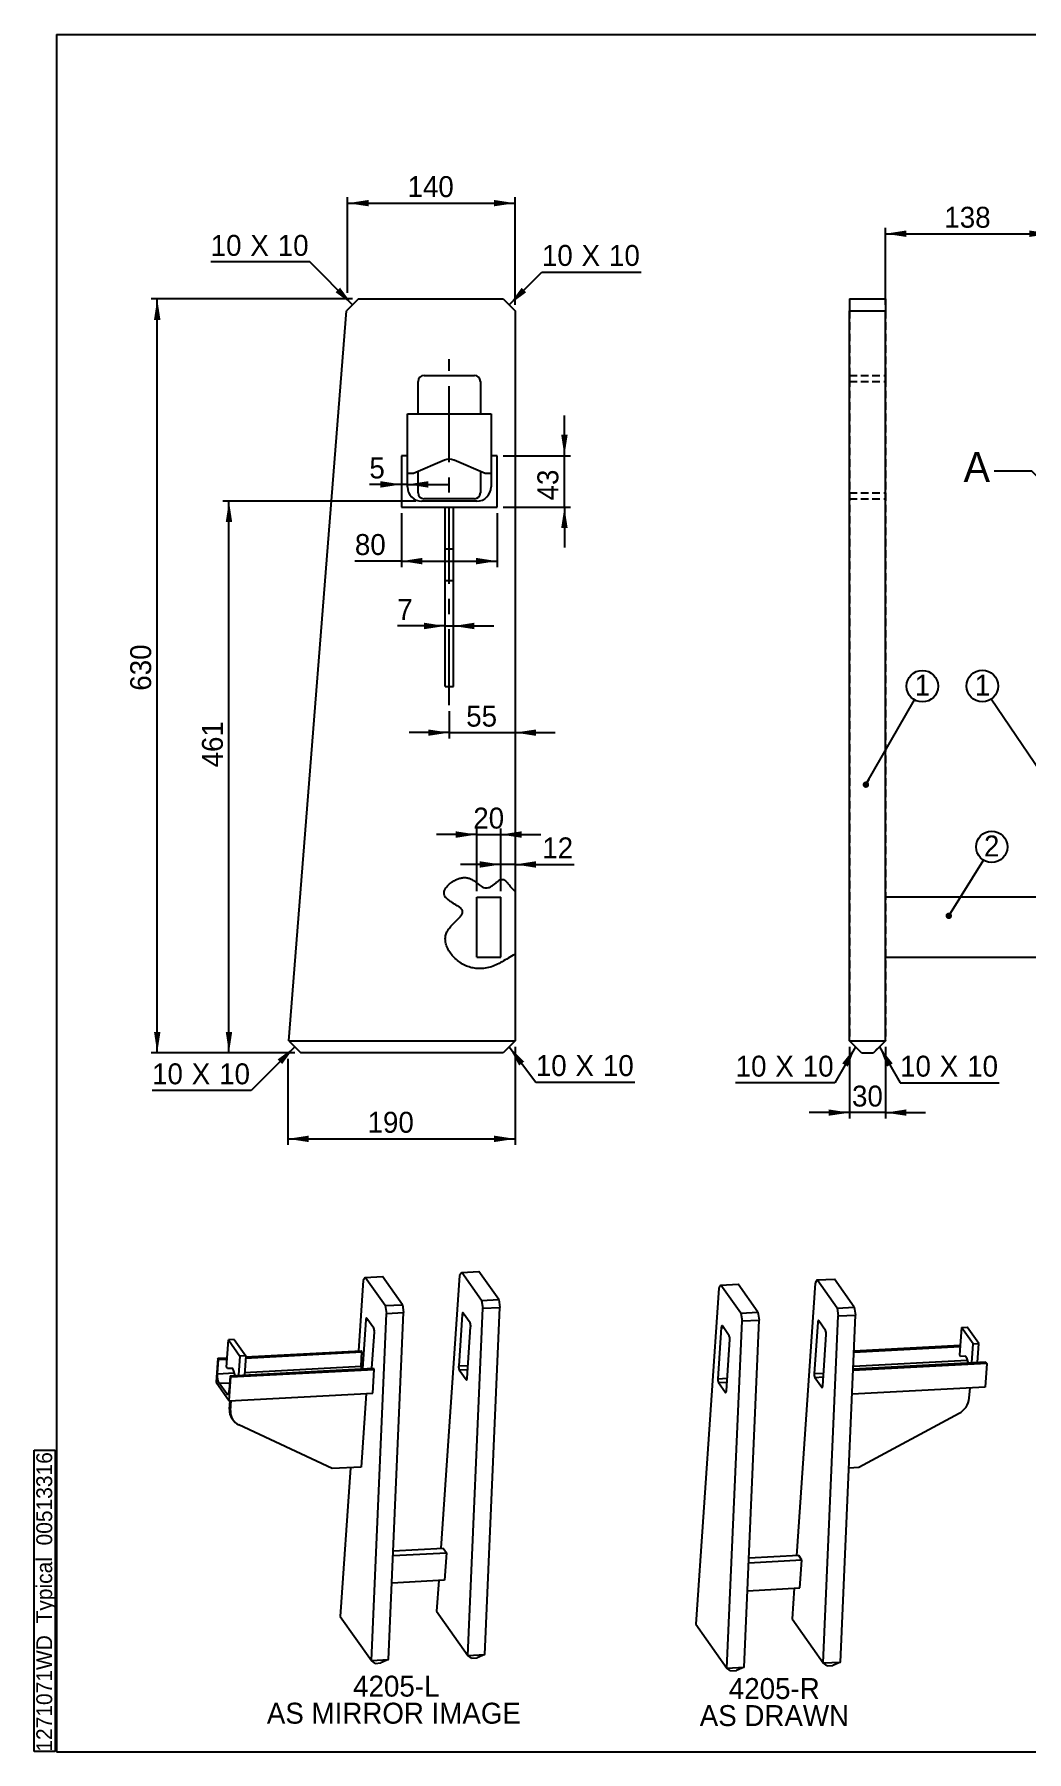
# Model space of a CAD drawing. Header units: millimetres. Extents: x 8 to 2090, y 25 to 1460.
# Drawn here: x 8 to 837, y 25 to 1460 of the extents above; entities that cross this region are included whole.
import ezdxf

# ---------------------------------------------------------------- set-up
doc = ezdxf.new("R2010")
doc.units = ezdxf.units.MM
doc.header["$LTSCALE"] = 5
doc.header["$PDSIZE"] = -1
for name, pattern in [('CENTER', [10.16, 6.35, -1.27, 1.27, -1.27]), ('CENTERX2', [20.32, 12.7, -2.54, 2.54, -2.54]), ('HIDDEN', [1.905, 1.27, -0.635])]:
    doc.linetypes.add(name, pattern=pattern)
doc.layers.add('AM_0', color=7, linetype='Continuous', lineweight=25)
for name, color, linetype in [('AM_10', 7, 'CENTER'), ('AM_3', 6, 'HIDDEN'), ('AM_5', 3, 'Continuous'), ('AM_6', 2, 'Continuous'), ('AM_7', 4, 'CENTERX2')]:
    doc.layers.add(name, color=color, linetype=linetype)
doc.styles.add('SLDTEXTSTYLE0', font='ARIAL.TTF', dxfattribs={"width": 0.948})
doc.styles.get("Standard").update_dxf_attribs({"font": 'ARIAL.TTF'})
doc.dimstyles.new('SLDDIMSTYLE0', dxfattribs={"dimtxt": 17.5, "dimasz": 17.5, "dimexe": 0, "dimexo": 0.0625, "dimgap": 4.375, "dimtad": 1, "dimdec": 0, "dimrnd": 1e-09, "dimzin": 12, "dimdsep": 46, "dimtxsty": 'SLDTEXTSTYLE0', "dimsah": 1, "dimcen": 0.09, "dimadec": 0, "dimazin": 3, "dimtfac": 1, "dimtdec": 0, "dimtmove": 0, "dimatfit": 0, "dimfxl": 1, "dimfrac": 2, "dimtolj": 1, "dimtzin": 12, "dimarcsym": 0})
doc.dimstyles.new('SLDDIMSTYLE1', dxfattribs={"dimtxt": 17.5, "dimasz": 17.5, "dimexe": 0, "dimexo": 0.0625, "dimgap": 4.375, "dimtad": 1, "dimdec": 0, "dimrnd": 1e-09, "dimzin": 12, "dimdsep": 46, "dimtxsty": 'SLDTEXTSTYLE0', "dimsah": 1, "dimcen": 0.09, "dimadec": 0, "dimazin": 3, "dimtfac": 1, "dimtdec": 0, "dimtofl": 0, "dimtmove": 0, "dimatfit": 3, "dimfxl": 1, "dimfrac": 2, "dimtolj": 1, "dimtzin": 12, "dimarcsym": 0})
doc.dimstyles.new('SLDDIMSTYLE3', dxfattribs={"dimtxt": 0.18, "dimasz": 5.384615, "dimexe": 0, "dimexo": 0.0625, "dimgap": 0, "dimtad": 0, "dimtih": 1, "dimtoh": 1, "dimdec": 0, "dimrnd": 1e-09, "dimzin": 0, "dimdsep": 46, "dimtxsty": 'STANDARD', "dimblk1": 'DOT', "dimblk2": 'DOT', "dimsah": 1, "dimcen": 0.09, "dimadec": 0, "dimazin": 0, "dimtfac": 5.384615, "dimtdec": 0, "dimtofl": 0, "dimtmove": 0, "dimatfit": 3, "dimldrblk": 'DOT', "dimfxl": 1, "dimfrac": 2, "dimtolj": 1, "dimtzin": 0, "dimarcsym": 0})
doc.dimstyles.new('SLDDIMSTYLE4', dxfattribs={"dimtxt": 0.18, "dimasz": 17.5, "dimexe": 0, "dimexo": 0.0625, "dimgap": 0, "dimtad": 0, "dimtih": 1, "dimtoh": 1, "dimdec": 0, "dimrnd": 1e-09, "dimzin": 0, "dimdsep": 46, "dimtxsty": 'STANDARD', "dimblk1": 'NONE', "dimblk2": 'NONE', "dimsah": 1, "dimcen": 0.09, "dimadec": 0, "dimazin": 0, "dimtfac": 17.5, "dimtdec": 0, "dimtofl": 0, "dimtmove": 0, "dimatfit": 3, "dimldrblk": 'NONE', "dimfxl": 1, "dimfrac": 2, "dimtolj": 1, "dimtzin": 0, "dimarcsym": 0})

# ---------------------------------------------------------------- blocks, each defined once
blk = doc.blocks.new('SW_NOTE_0')
at = {"layer": 'AM_6', "color": 0}
for p, q in [((-18.8, 0.2), (-18.8, 251.9)), ((-18.8, 251.9), (-1.4, 251.9)), ((-1.4, 251.9), (-1.4, 0.2)), ((-1.4, 0.2), (-18.8, 0.2))]:
    blk.add_line(p, q, dxfattribs=at)
at = {"layer": 'AM_6', "color": 0, "insert": (-17.1, 0), "char_height": 13.229, "attachment_point": 1, "rotation": 90, "style": 'SLDTEXTSTYLE0'}
blk.add_mtext('1271071WD_Typical_00513316', dxfattribs=at)
blk = doc.blocks.new('SW_CHAMFER_DIMENSION_0')
at = {"layer": 'AM_5', "color": 0}
for p, q in [((100.2, 30), (82.9, 0)), ((82.9, 0), (0, 0))]:
    blk.add_line(p, q, dxfattribs=at)
blk.add_solid([(100.2, 30), (89.1, 16.2), (93.8, 13.5)], dxfattribs=at)
at = {"layer": 'AM_5', "color": 0, "char_height": 17.5, "attachment_point": 1, "style": 'SLDTEXTSTYLE0'}
for s, insert in [('10', (0, 22.6)), (' X ', (26.7, 22.6)), ('10', (56.1, 22.6))]:
    blk.add_mtext(s, dxfattribs=dict(at, insert=insert))
blk = doc.blocks.new('SW_CHAMFER_DIMENSION_1')
at = {"layer": 'AM_5', "color": 0}
for p, q in [((-17.3, 30), (0, 0)), ((0, 0), (82.9, 0))]:
    blk.add_line(p, q, dxfattribs=at)
blk.add_solid([(-17.3, 30), (-10.9, 13.5), (-6.2, 16.2)], dxfattribs=at)
at = {"layer": 'AM_5', "color": 0, "char_height": 17.5, "attachment_point": 1, "style": 'SLDTEXTSTYLE0'}
for s, insert in [('10', (0, 22.6)), (' X ', (26.7, 22.6)), ('10', (56.1, 22.6))]:
    blk.add_mtext(s, dxfattribs=dict(at, insert=insert))
blk = doc.blocks.new('_D_1')
at = {"layer": 'AM_5'}
for p, q in [((689.3, 613.9), (689.3, 553.9)), ((719.3, 613.9), (719.3, 553.9)), ((689.3, 558.9), (655.6, 558.9)), ((719.3, 558.9), (689.3, 558.9)), ((719.3, 558.9), (752.9, 558.9))]:
    blk.add_line(p, q, dxfattribs=at)
for points in [[(689.3, 558.9), (671.8, 561.6), (671.8, 556.3)], [(719.3, 558.9), (736.8, 556.3), (736.8, 561.6)]]:
    blk.add_solid(points, dxfattribs=at)
at = {"layer": 'AM_5', "insert": (691.4, 581.5), "char_height": 17.5, "attachment_point": 1, "style": 'SLDTEXTSTYLE0'}
blk.add_mtext('30', dxfattribs=at)
blk = doc.blocks.new('_D_11')
at = {"layer": 'AM_5'}
for p, q in [((719.3, 1233.9), (719.3, 1298.4)), ((719.3, 1293.4), (857.3, 1293.4)), ((857.3, 1233.9), (857.3, 1298.4))]:
    blk.add_line(p, q, dxfattribs=at)
for points in [[(719.3, 1293.4), (736.8, 1290.7), (736.8, 1296.1)], [(857.3, 1293.4), (839.8, 1296.1), (839.8, 1290.7)]]:
    blk.add_solid(points, dxfattribs=at)
at = {"layer": 'AM_5', "insert": (768.6, 1315.9), "char_height": 17.5, "attachment_point": 1, "style": 'SLDTEXTSTYLE0'}
blk.add_mtext('138', dxfattribs=at)
blk = doc.blocks.new('SW_NOTE_0_1')
at = {"layer": 'AM_6', "color": 0}
blk.add_circle((6.5, 11.4), 13.2, dxfattribs=at)
at = {"layer": 'AM_6', "color": 0, "insert": (6.6, 21), "char_height": 17.5, "attachment_point": 2, "style": 'SLDTEXTSTYLE0'}
blk.add_mtext('1', dxfattribs=at)
blk = doc.blocks.new('_Dot')
at = {"color": 0, "linetype": 'ByBlock', "lineweight": -2}
blk.add_line((-0.5, 0), (-1, 0), dxfattribs=at)
at = {"color": 0, "linetype": 'ByBlock', "const_width": 0.5}
blk.add_lwpolyline([(-0.25, 0, 1), (0.25, 0, 1)], format="xyb", close=True, dxfattribs=at)
blk = doc.blocks.new('SW_NOTE_0_2')
at = {"layer": 'AM_6', "color": 0}
blk.add_circle((-7.4, 10.9), 13.2, dxfattribs=at)
at = {"layer": 'AM_6', "color": 0, "insert": (-7.3, 20.4), "char_height": 17.5, "attachment_point": 2, "style": 'SLDTEXTSTYLE0'}
blk.add_mtext('1', dxfattribs=at)
blk = doc.blocks.new('SW_NOTE_0_3')
at = {"layer": 'AM_6', "color": 0}
blk.add_circle((6.9, 11.1), 13.1, dxfattribs=at)
at = {"layer": 'AM_6', "color": 0, "insert": (6.9, 20.6), "char_height": 17.5, "attachment_point": 2, "style": 'SLDTEXTSTYLE0'}
blk.add_mtext('2', dxfattribs=at)
blk = doc.blocks.new('_None')
blk = doc.blocks.new('_D_12')
at = {"layer": 'AM_5'}
for p, q in [((269.6, 1243.9), (269.6, 1323.9)), ((409.6, 1233.9), (409.6, 1323.9)), ((269.6, 1318.9), (409.6, 1318.9))]:
    blk.add_line(p, q, dxfattribs=at)
for points in [[(269.6, 1318.9), (287.1, 1316.3), (287.1, 1321.6)], [(409.6, 1318.9), (392.1, 1321.6), (392.1, 1316.3)]]:
    blk.add_solid(points, dxfattribs=at)
at = {"layer": 'AM_5', "insert": (319.7, 1341.5), "char_height": 17.5, "attachment_point": 1, "style": 'SLDTEXTSTYLE0'}
blk.add_mtext('140', dxfattribs=at)
blk = doc.blocks.new('_D_13')
at = {"layer": 'AM_5'}
for p, q in [((219.6, 603.9), (219.6, 532)), ((409.6, 613.9), (409.6, 532)), ((219.6, 537), (409.6, 537))]:
    blk.add_line(p, q, dxfattribs=at)
for points in [[(219.6, 537), (237.1, 534.3), (237.1, 539.7)], [(409.6, 537), (392.1, 539.7), (392.1, 534.3)]]:
    blk.add_solid(points, dxfattribs=at)
at = {"layer": 'AM_5', "insert": (286.3, 559.6), "char_height": 17.5, "attachment_point": 1, "style": 'SLDTEXTSTYLE0'}
blk.add_mtext('190', dxfattribs=at)
blk = doc.blocks.new('SW_CHAMFER_DIMENSION_2')
at = {"layer": 'AM_5', "color": 0}
for p, q in [((-22.4, 29.5), (0, 0)), ((0, 0), (82.9, 0))]:
    blk.add_line(p, q, dxfattribs=at)
blk.add_solid([(-22.4, 29.5), (-14, 13.9), (-9.7, 17.2)], dxfattribs=at)
at = {"layer": 'AM_5', "color": 0, "char_height": 17.5, "attachment_point": 1, "style": 'SLDTEXTSTYLE0'}
for s, insert in [('10', (0, 22.6)), (' X ', (26.7, 22.6)), ('10', (56.1, 22.6))]:
    blk.add_mtext(s, dxfattribs=dict(at, insert=insert))
blk = doc.blocks.new('SW_CHAMFER_DIMENSION_3')
at = {"layer": 'AM_5', "color": 0}
for p, q in [((-27.5, -27.5), (0, 0)), ((0, 0), (82.9, 0))]:
    blk.add_line(p, q, dxfattribs=at)
blk.add_solid([(-27.5, -27.5), (-13.2, -17), (-17, -13.2)], dxfattribs=at)
at = {"layer": 'AM_5', "color": 0, "char_height": 17.5, "attachment_point": 1, "style": 'SLDTEXTSTYLE0'}
for s, insert in [('10', (0, 22.6)), (' X ', (26.7, 22.6)), ('10', (56.1, 22.6))]:
    blk.add_mtext(s, dxfattribs=dict(at, insert=insert))
blk = doc.blocks.new('SW_CHAMFER_DIMENSION_4')
at = {"layer": 'AM_5', "color": 0}
for p, q in [((119.3, 36.4), (82.9, 0)), ((82.9, 0), (0, 0))]:
    blk.add_line(p, q, dxfattribs=at)
blk.add_solid([(119.3, 36.4), (105, 25.9), (108.8, 22.1)], dxfattribs=at)
at = {"layer": 'AM_5', "color": 0, "char_height": 17.5, "attachment_point": 1, "style": 'SLDTEXTSTYLE0'}
for s, insert in [('10', (0, 22.6)), (' X ', (26.7, 22.6)), ('10', (56.1, 22.6))]:
    blk.add_mtext(s, dxfattribs=dict(at, insert=insert))
blk = doc.blocks.new('SW_CHAMFER_DIMENSION_5')
at = {"layer": 'AM_5', "color": 0}
for p, q in [((82.9, 0), (0, 0)), ((118.7, -35.8), (82.9, 0))]:
    blk.add_line(p, q, dxfattribs=at)
blk.add_solid([(118.7, -35.8), (108.2, -21.5), (104.4, -25.3)], dxfattribs=at)
at = {"layer": 'AM_5', "color": 0, "char_height": 17.5, "attachment_point": 1, "style": 'SLDTEXTSTYLE0'}
for s, insert in [('10', (0, 22.6)), (' X ', (26.7, 22.6)), ('10', (56.1, 22.6))]:
    blk.add_mtext(s, dxfattribs=dict(at, insert=insert))
blk = doc.blocks.new('_D_14')
at = {"layer": 'AM_5'}
for p, q in [((397.6, 766.3), (364, 766.3)), ((397.6, 743.9), (397.6, 771.3)), ((409.6, 766.3), (397.6, 766.3)), ((409.6, 766.3), (459.1, 766.3))]:
    blk.add_line(p, q, dxfattribs=at)
for points in [[(397.6, 766.3), (380.1, 769), (380.1, 763.6)], [(409.6, 766.3), (427.1, 763.6), (427.1, 769)]]:
    blk.add_solid(points, dxfattribs=at)
at = {"layer": 'AM_5', "insert": (432.4, 788.9), "char_height": 17.5, "attachment_point": 1, "style": 'SLDTEXTSTYLE0'}
blk.add_mtext('12', dxfattribs=at)
blk = doc.blocks.new('_D_15')
at = {"layer": 'AM_5'}
for p, q in [((377.6, 791.3), (344, 791.3)), ((377.6, 743.9), (377.6, 796.3)), ((377.6, 791.3), (397.6, 791.3)), ((397.6, 743.9), (397.6, 796.3)), ((397.6, 791.3), (431.3, 791.3))]:
    blk.add_line(p, q, dxfattribs=at)
for points in [[(377.6, 791.3), (360.1, 794), (360.1, 788.6)], [(397.6, 791.3), (415.1, 788.6), (415.1, 794)]]:
    blk.add_solid(points, dxfattribs=at)
at = {"layer": 'AM_5', "insert": (374.7, 813.8), "char_height": 17.5, "attachment_point": 1, "style": 'SLDTEXTSTYLE0'}
blk.add_mtext('20', dxfattribs=at)
blk = doc.blocks.new('_D_16')
at = {"layer": 'AM_5'}
for p, q in [((273.8, 1238.9), (105.4, 1238.9)), ((110.4, 608.9), (110.4, 1238.9)), ((225.4, 608.9), (105.4, 608.9))]:
    blk.add_line(p, q, dxfattribs=at)
for points in [[(110.4, 1238.9), (107.7, 1221.4), (113.1, 1221.4)], [(110.4, 608.9), (113.1, 626.4), (107.7, 626.4)]]:
    blk.add_solid(points, dxfattribs=at)
at = {"layer": 'AM_5', "insert": (87.8, 911.5), "char_height": 17.5, "attachment_point": 1, "rotation": 90, "style": 'SLDTEXTSTYLE0'}
blk.add_mtext('630', dxfattribs=at)
blk = doc.blocks.new('_D_17')
at = {"layer": 'AM_5'}
for p, q in [((354.6, 894.3), (354.6, 871.5)), ((354.6, 876.5), (321, 876.5)), ((354.6, 876.5), (409.6, 876.5)), ((409.6, 876.5), (443.3, 876.5))]:
    blk.add_line(p, q, dxfattribs=at)
for points in [[(354.6, 876.5), (337.1, 879.1), (337.1, 873.8)], [(409.6, 876.5), (427.1, 873.8), (427.1, 879.1)]]:
    blk.add_solid(points, dxfattribs=at)
at = {"layer": 'AM_5', "insert": (368.8, 899), "char_height": 17.5, "attachment_point": 1, "style": 'SLDTEXTSTYLE0'}
blk.add_mtext('55', dxfattribs=at)
blk = doc.blocks.new('_D_18')
at = {"layer": 'AM_5'}
for p, q in [((326.6, 1069.9), (165.4, 1069.9)), ((170.4, 608.9), (170.4, 1069.9)), ((225.4, 608.9), (165.4, 608.9))]:
    blk.add_line(p, q, dxfattribs=at)
for points in [[(170.4, 1069.9), (167.7, 1052.4), (173.1, 1052.4)], [(170.4, 608.9), (173.1, 626.4), (167.7, 626.4)]]:
    blk.add_solid(points, dxfattribs=at)
at = {"layer": 'AM_5', "insert": (147.8, 847.4), "char_height": 17.5, "attachment_point": 1, "rotation": 90, "style": 'SLDTEXTSTYLE0'}
blk.add_mtext('461', dxfattribs=at)
blk = doc.blocks.new('_D_19')
at = {"layer": 'AM_5'}
for p, q in [((351.1, 965.6), (311.2, 965.6)), ((351.1, 965.6), (358.1, 965.6)), ((358.1, 965.6), (391.8, 965.6))]:
    blk.add_line(p, q, dxfattribs=at)
for points in [[(351.1, 965.6), (333.6, 968.3), (333.6, 962.9)], [(358.1, 965.6), (375.6, 962.9), (375.6, 968.3)]]:
    blk.add_solid(points, dxfattribs=at)
at = {"layer": 'AM_5', "insert": (311.2, 988.2), "char_height": 17.5, "attachment_point": 1, "style": 'SLDTEXTSTYLE0'}
blk.add_mtext('7', dxfattribs=at)
blk = doc.blocks.new('_D_20')
at = {"layer": 'AM_5'}
for p, q in [((314.6, 1059.9), (314.6, 1014.8)), ((394.6, 1059.9), (394.6, 1014.8)), ((314.6, 1019.8), (275.7, 1019.8)), ((314.6, 1019.8), (394.6, 1019.8))]:
    blk.add_line(p, q, dxfattribs=at)
for points in [[(314.6, 1019.8), (332.1, 1017.1), (332.1, 1022.5)], [(394.6, 1019.8), (377.1, 1022.5), (377.1, 1017.1)]]:
    blk.add_solid(points, dxfattribs=at)
at = {"layer": 'AM_5', "insert": (275.7, 1042.4), "char_height": 17.5, "attachment_point": 1, "style": 'SLDTEXTSTYLE0'}
blk.add_mtext('80', dxfattribs=at)
blk = doc.blocks.new('_D_21')
at = {"layer": 'AM_5'}
for p, q in [((450.9, 1107.9), (450.9, 1141.6)), ((399.6, 1107.9), (455.9, 1107.9)), ((450.9, 1064.9), (450.9, 1107.9)), ((399.6, 1064.9), (455.9, 1064.9)), ((450.9, 1064.9), (450.9, 1031.3))]:
    blk.add_line(p, q, dxfattribs=at)
for points in [[(450.9, 1107.9), (453.6, 1125.4), (448.2, 1125.4)], [(450.9, 1064.9), (448.2, 1047.4), (453.6, 1047.4)]]:
    blk.add_solid(points, dxfattribs=at)
at = {"layer": 'AM_5', "insert": (428.3, 1070.5), "char_height": 17.5, "attachment_point": 1, "rotation": 90, "style": 'SLDTEXTSTYLE0'}
blk.add_mtext('43', dxfattribs=at)
blk = doc.blocks.new('_D_22')
at = {"layer": 'AM_5'}
for p, q in [((314.6, 1083.9), (287.8, 1083.9)), ((319.6, 1083.9), (314.6, 1083.9)), ((319.6, 1083.9), (353.3, 1083.9))]:
    blk.add_line(p, q, dxfattribs=at)
for points in [[(314.6, 1083.9), (297.1, 1086.6), (297.1, 1081.2)], [(319.6, 1083.9), (337.1, 1081.2), (337.1, 1086.6)]]:
    blk.add_solid(points, dxfattribs=at)
at = {"layer": 'AM_5', "insert": (287.8, 1106.4), "char_height": 17.5, "attachment_point": 1, "style": 'SLDTEXTSTYLE0'}
blk.add_mtext('5', dxfattribs=at)

msp = doc.modelspace()

# ---------------------------------------------------------------- linework, layer by layer
at = {"color": 7, "linetype": 'Continuous', "lineweight": 0}
for p in [(269.6, 1238.9), (219.6, 608.9)]:
    msp.add_point(p, dxfattribs=at)
at = {"layer": 'AM_0'}
for p, q in [((26.3, 1460), (26.3, 24.9)), ((26.3, 1460), (2075, 1460)), ((278.8, 1238.9), (268.8, 1228.9)), ((278.8, 1238.9), (399.6, 1238.9)), ((399.6, 1238.9), (409.6, 1228.9)), ((689.3, 1238.9), (719.3, 1238.9)), ((689.3, 1238.9), (689.3, 1228.9)), ((719.3, 1238.9), (719.3, 1228.9)), ((220.4, 618.9), (268.8, 1228.9)), ((409.6, 1228.9), (409.6, 743.6)), ((689.3, 618.9), (689.3, 1228.9)), ((689.3, 1228.9), (719.3, 1228.9)), ((719.3, 618.9), (719.3, 1228.9)), ((328.6, 1142.9), (328.6, 1169.9)), ((333.6, 1174.9), (375.6, 1174.9)), ((380.6, 1169.9), (380.6, 1142.9)), ((319.6, 1107.9), (319.6, 1142.9)), ((319.6, 1142.9), (389.6, 1142.9)), ((389.6, 1142.9), (389.6, 1107.9)), ((314.6, 1107.9), (314.6, 1064.9)), ((319.6, 1107.9), (314.6, 1107.9)), ((319.6, 1081.9), (319.6, 1107.9)), ((389.6, 1107.9), (389.6, 1081.9)), ((394.6, 1107.9), (389.6, 1107.9)), ((394.6, 1064.9), (394.6, 1107.9)), ((324.6, 1092.9), (319.6, 1092.9)), ((350.7, 1104.1), (324.6, 1092.9)), ((328.6, 1076.9), (328.6, 1094.7)), ((384.6, 1092.9), (358.6, 1104.1)), ((380.6, 1094.7), (380.6, 1076.9)), ((389.6, 1092.9), (384.6, 1092.9)), ((314.6, 1064.9), (394.6, 1064.9)), ((377.6, 1069.9), (331.6, 1069.9)), ((375.6, 1071.9), (333.6, 1071.9)), ((351.1, 1030.1), (351.1, 1064.9)), ((358.1, 1030.1), (358.1, 1064.9)), ((351.1, 1030.1), (358.1, 1030.1)), ((351.1, 1003.5), (351.1, 1030.1)), ((358.1, 1003.5), (358.1, 1030.1)), ((351.1, 1003.5), (358.1, 1003.5)), ((351.1, 914.9), (351.1, 1003.5)), ((358.1, 914.9), (358.1, 1003.5)), ((351.1, 914.9), (358.1, 914.9)), ((377.6, 688.9), (377.6, 738.9)), ((377.6, 738.9), (397.6, 738.9)), ((397.6, 688.9), (397.6, 738.9)), ((409.6, 743.6), (409.6, 691.2)), ((857.3, 738.9), (719.3, 738.9)), ((377.6, 688.9), (397.6, 688.9)), ((409.6, 691.2), (409.6, 618.9)), ((719.3, 688.9), (857.3, 688.9)), ((220.4, 618.9), (230.4, 608.9)), ((220.4, 618.9), (409.6, 618.9)), ((409.6, 618.9), (399.6, 608.9)), ((689.3, 618.9), (719.3, 618.9)), ((699.3, 608.9), (689.3, 618.9)), ((719.3, 618.9), (709.3, 608.9)), ((399.6, 608.9), (230.4, 608.9)), ((699.3, 608.9), (709.3, 608.9)), ((282.7, 418.5), (278.7, 359.8)), ((284.4, 421.2), (282.7, 418.5)), ((284.4, 421.2), (298.8, 421.9)), ((301, 397.7), (284.4, 421.2)), ((315.4, 398.4), (298.8, 421.9)), ((363.3, 422.8), (347.6, 194.9)), ((365, 425.4), (363.3, 422.8)), ((365, 425.4), (379.3, 426.2)), ((381.6, 402), (365, 425.4)), ((396, 402.7), (379.3, 426.2)), ((660.6, 416.4), (645, 188.6)), ((662.3, 419.1), (660.6, 416.4)), ((662.3, 419.1), (676.7, 419.8)), ((678.9, 395.6), (662.3, 419.1)), ((693.3, 396.4), (676.7, 419.8)), ((381.6, 402), (396, 402.7)), ((381.6, 402), (382.6, 395.4)), ((396, 402.7), (397, 396.2)), ((580, 412.1), (560.8, 131.5)), ((581.7, 414.8), (580, 412.1)), ((581.7, 414.8), (596.1, 415.6)), ((598.3, 391.3), (581.7, 414.8)), ((612.7, 392.1), (596.1, 415.6)), ((289.5, 101.1), (302, 391.1)), ((301, 397.7), (315.4, 398.4)), ((301, 397.7), (302, 391.1)), ((302, 391.1), (316.4, 391.9)), ((303.8, 101.9), (316.4, 391.9)), ((315.4, 398.4), (316.4, 391.9)), ((365.4, 390), (362.5, 347.2)), ((365.4, 390), (367.1, 390.1)), ((372, 383.2), (366.2, 391.3)), ((370, 105.4), (382.6, 395.4)), ((382.6, 395.4), (397, 396.2)), ((384.4, 106.2), (397, 396.2)), ((598.3, 391.3), (612.7, 392.1)), ((598.3, 391.3), (599.4, 384.8)), ((612.7, 392.1), (613.7, 385.5)), ((667.4, 99), (679.9, 389.1)), ((678.9, 395.6), (693.3, 396.4)), ((678.9, 395.6), (679.9, 389.1)), ((679.9, 389.1), (694.3, 389.8)), ((681.7, 99.8), (694.3, 389.8)), ((693.3, 396.4), (694.3, 389.8)), ((284.8, 385.7), (282, 344.9)), ((284.8, 385.7), (286.5, 385.8)), ((291.4, 378.9), (285.6, 387)), ((289.9, 345.3), (292, 375.6)), ((369.6, 337.1), (372.5, 379.9)), ((582.1, 379.4), (579.2, 336.6)), ((582.1, 379.4), (583.8, 379.5)), ((588.7, 372.5), (583, 380.7)), ((586.8, 94.8), (599.4, 384.8)), ((599.4, 384.8), (613.7, 385.5)), ((601.2, 95.5), (613.7, 385.5)), ((662.7, 383.6), (659.8, 340.9)), ((662.7, 383.6), (664.4, 383.7)), ((669.3, 376.8), (663.6, 385)), ((666.9, 330.7), (669.9, 373.5)), ((782.9, 379.4), (781.4, 356.4)), ((782.9, 379.4), (787.7, 379.7)), ((792.6, 365.8), (782.9, 379.4)), ((797.4, 366.1), (787.7, 379.7)), ((168.4, 346.1), (170, 369.1)), ((174.8, 369.3), (170, 369.1)), ((170, 369.1), (179.6, 355.5)), ((174.8, 369.3), (184.4, 355.7)), ((184.3, 354.8), (280.9, 359.9)), ((184.3, 353.8), (281.6, 358.9)), ((280.8, 347), (281.6, 358.9)), ((281.6, 358.9), (280.9, 359.9)), ((586.3, 326.5), (589.3, 369.3)), ((781.9, 364.4), (693, 359.6)), ((781.8, 363.3), (693, 358.6)), ((791.5, 349.7), (792.6, 365.8)), ((792.6, 365.8), (797.4, 366.1)), ((796.3, 350), (797.4, 366.1)), ((161, 353.6), (159.6, 333.8)), ((160.9, 340.6), (161.7, 352.6)), ((161, 353.6), (169, 354)), ((161.7, 352.6), (161, 353.6)), ((161.7, 352.6), (168.9, 353)), ((169.1, 345.1), (168.4, 346.1)), ((173, 345.2), (169.1, 345.1)), ((171.3, 339), (291.2, 345.3)), ((179.6, 355.5), (178.5, 339.4)), ((184.4, 355.7), (179.6, 355.5)), ((184.4, 355.7), (183.3, 339.6)), ((183.5, 341.8), (280.8, 347)), ((291.9, 344.4), (291.2, 345.3)), ((362.5, 347.2), (370.3, 347.6)), ((804.1, 349.4), (692.3, 343.5)), ((803.4, 350.4), (692.4, 344.5)), ((787.8, 351.7), (692.5, 346.7)), ((781.4, 356.4), (782, 355.5)), ((782, 355.5), (786, 355.6)), ((787.1, 354), (788.5, 349.6)), ((804.1, 349.4), (802.8, 329.6)), ((803.4, 350.4), (804.1, 349.4)), ((159.6, 333.8), (170.6, 318.2)), ((160.9, 340.6), (174.8, 341.4)), ((162.1, 332.8), (170.9, 333.2)), ((168.5, 323.8), (162.1, 332.8)), ((171.3, 339), (170.5, 327)), ((170.6, 318.2), (172, 338)), ((172, 338), (171.3, 339)), ((172, 338), (291.9, 344.4)), ((175.5, 339.2), (174.1, 343.6)), ((290.6, 324.6), (291.9, 344.4)), ((363, 343.9), (370.1, 344.3)), ((363, 343.9), (368.8, 335.8)), ((368.8, 335.8), (369.3, 335.8)), ((579.2, 336.6), (587.1, 337)), ((579.7, 333.3), (586.8, 333.7)), ((579.7, 333.3), (585.5, 325.1)), ((659.8, 340.9), (667.6, 341.3)), ((660.3, 337.6), (667.4, 338)), ((660.3, 337.6), (666.1, 329.4)), ((168.5, 323.8), (169.8, 323.9)), ((170.6, 318.2), (290.6, 324.6)), ((170.8, 311), (171.3, 318.3)), ((171.7, 309.7), (172.3, 318.3)), ((285, 324.3), (280.8, 262.7)), ((585.5, 325.1), (586, 325.2)), ((666.1, 329.4), (666.6, 329.5)), ((802.8, 329.6), (691.5, 323.7)), ((789.5, 320.3), (790.1, 329)), ((170.8, 311), (171.7, 309.7)), ((172.9, 303.1), (173.9, 301.8)), ((697.1, 262.6), (780.9, 307.7)), ((256.8, 261.4), (178.6, 297.9)), ((280.8, 262.7), (256.8, 261.4)), ((272, 262.2), (263.4, 137.9)), ((688.8, 262.2), (697.1, 262.6)), ((307.6, 188.8), (352.2, 191.1)), ((307.8, 192.8), (349.5, 195)), ((349.5, 195), (352.2, 191.1)), ((352.2, 191.1), (350.6, 168.1)), ((646.8, 188.7), (605.1, 186.5)), ((649.5, 184.8), (646.8, 188.7)), ((649.5, 184.8), (604.9, 182.4)), ((647.9, 161.8), (649.5, 184.8)), ((350.6, 168.1), (306.6, 165.8)), ((345.8, 167.9), (344, 142.2)), ((603.9, 159.4), (647.9, 161.8)), ((643.1, 161.5), (641.3, 135.8)), ((263.4, 137.9), (289.5, 101.1)), ((344, 142.2), (370, 105.4)), ((560.8, 131.5), (586.8, 94.8)), ((641.3, 135.8), (667.4, 99)), ((289.5, 101.1), (303.8, 101.9)), ((292.6, 98.7), (289.5, 101.1)), ((303.8, 101.9), (297.4, 99)), ((370, 105.4), (384.4, 106.2)), ((373.1, 103), (370, 105.4)), ((373.1, 103), (377.9, 103.3)), ((384.4, 106.2), (377.9, 103.3)), ((292.6, 98.7), (297.4, 99)), ((586.8, 94.8), (601.2, 95.5)), ((589.9, 92.4), (586.8, 94.8)), ((589.9, 92.4), (594.7, 92.6)), ((601.2, 95.5), (594.7, 92.6)), ((667.4, 99), (681.7, 99.8)), ((670.5, 96.6), (667.4, 99)), ((670.5, 96.6), (675.3, 96.9)), ((681.7, 99.8), (675.3, 96.9)), ((26.3, 24.9), (2075, 24.9))]:
    msp.add_line(p, q, dxfattribs=at)
at = {"layer": 'AM_0', "flags": 128}
for points in [[(366.2, 391.3), (366.1, 391.5), (366, 391.5), (365.8, 391.5), (365.7, 391.3), (365.6, 391.1), (365.5, 390.8), (365.4, 390.4), (365.4, 390)], [(285.6, 387), (285.5, 387.2), (285.4, 387.2), (285.2, 387.2), (285.1, 387.1), (285, 386.8), (284.9, 386.5), (284.8, 386.1), (284.8, 385.7)], [(583, 380.7), (582.8, 380.8), (582.7, 380.9), (582.6, 380.8), (582.4, 380.7), (582.3, 380.5), (582.2, 380.2), (582.2, 379.8), (582.1, 379.4)], [(663.6, 385), (663.4, 385.1), (663.3, 385.2), (663.1, 385.1), (663, 385), (662.9, 384.7), (662.8, 384.4), (662.7, 384.1), (662.7, 383.6)], [(174.1, 343.6), (174, 344), (173.9, 344.3), (173.7, 344.6), (173.6, 344.8), (173.5, 345), (173.3, 345.1), (173.2, 345.2), (173, 345.2)], [(786, 355.6), (786.1, 355.5), (786.3, 355.5), (786.4, 355.3), (786.5, 355.2), (786.7, 354.9), (786.8, 354.7), (786.9, 354.4), (787.1, 354)], [(162.1, 332.8), (161.9, 333.3), (161.6, 333.9), (161.4, 334.7), (161.2, 335.6), (161, 336.5), (160.9, 337.6), (160.8, 338.6), (160.8, 339.6), (160.9, 340.6)], [(368.8, 335.8), (368.9, 335.6), (369, 335.6), (369.2, 335.6), (369.3, 335.8), (369.4, 336), (369.5, 336.3), (369.6, 336.7), (369.6, 337.1)], [(666.1, 329.4), (666.2, 329.3), (666.4, 329.2), (666.5, 329.3), (666.6, 329.4), (666.7, 329.6), (666.8, 329.9), (666.9, 330.3), (666.9, 330.7)], [(170.5, 327), (170.4, 326.1), (170.3, 325.3), (170.1, 324.6), (169.9, 324), (169.6, 323.6), (169.3, 323.4), (169.1, 323.4), (168.8, 323.5), (168.5, 323.8)], [(585.5, 325.1), (585.6, 325), (585.8, 325), (585.9, 325), (586, 325.1), (586.1, 325.4), (586.2, 325.7), (586.3, 326), (586.3, 326.5)]]:
    msp.add_lwpolyline(points, dxfattribs=at)
at = {"layer": 'AM_0'}
for centre, radius, start, end in [((333.6, 1169.9), 5, 90, 180), ((375.6, 1169.9), 5, 0, 90), ((354.6, 1094.9), 10, 66.7596, 113.2404), ((331.6, 1081.9), 12, 180, 270), ((333.6, 1076.9), 5, 180, 270), ((375.6, 1076.9), 5, 270, 0), ((377.6, 1081.9), 12, 270, 0), ((285.8, 376.3), 6.17, 353.6155, 24.7836), ((366.4, 380.6), 6.17, 353.6155, 24.7836), ((663.7, 374.2), 6.17, 353.6155, 24.7836), ((583.1, 369.9), 6.17, 353.6155, 24.7836), ((301, 345.7), 20.2, 176.2745, 182.4935), ((368.6, 346.5), 6.17, 173.6155, 204.7836), ((585.3, 335.9), 6.17, 173.6155, 204.7836), ((665.9, 340.2), 6.17, 173.6155, 204.7836), ((773.6, 321.8), 15.9, 297.3019, 354.5337), ((182.9, 310.1), 12.2, 175.5096, 214.8917), ((183.6, 308.7), 11.9, 175.2123, 245.1465)]:
    msp.add_arc(centre, radius, start, end, dxfattribs=at)
msp.add_open_spline([(409.6, 691.2), (407.7, 690.2), (404.1, 688.1), (398.9, 685), (393.8, 682.3), (388.7, 680.3), (383.7, 679.3), (379, 679.2), (374.5, 679.7), (370, 680.9), (365.6, 683), (361.5, 685.9), (357.9, 689.3), (354.9, 693), (352.7, 697.1), (351.4, 701.1), (351.2, 704.9), (351.9, 708.4), (353.5, 711.7), (355.9, 714.7), (358.5, 717.3), (361, 719.7), (363.1, 721.8), (364.8, 723.9), (365.8, 725.8), (365.8, 727.3), (365.2, 728.7), (363.7, 730.3), (360.7, 732.3), (357.4, 734.2), (354.2, 736.3), (352, 738.1), (350.5, 740.2), (350.1, 742.5), (350.6, 744.8), (352.1, 747.4), (354.7, 750.2), (358, 752.5), (361.2, 754.1), (364.1, 755), (367, 755.5), (369.9, 755.2), (372.5, 754.3), (375.2, 752.7), (378.1, 750.5), (380.8, 748.4), (383.2, 747.1), (385.3, 746.5), (387.6, 746.8), (389.8, 748.1), (391.9, 749.6), (393.9, 751.3), (395.9, 752.8), (397.9, 753.8), (400, 753.8), (401.8, 752.6), (403.9, 750.2), (406.3, 747), (408.5, 744.7), (409.6, 743.6)], degree=3, knots=[0, 0, 0, 0, 0.033116, 0.063412, 0.091675, 0.118953, 0.146797, 0.167987, 0.19032, 0.213765, 0.2385, 0.264327, 0.288862, 0.313053, 0.336393, 0.358668, 0.375924, 0.393198, 0.411345, 0.43096, 0.451323, 0.467894, 0.483175, 0.496389, 0.508355, 0.513595, 0.518967, 0.531064, 0.546157, 0.573216, 0.589225, 0.603812, 0.616489, 0.627041, 0.638271, 0.650848, 0.67215, 0.695341, 0.71108, 0.726508, 0.741297, 0.755351, 0.769033, 0.782819, 0.803512, 0.822997, 0.83466, 0.84534, 0.856144, 0.86852, 0.882227, 0.896149, 0.90899, 0.919712, 0.928595, 0.939205, 0.952114, 0.976465, 1, 1, 1, 1], dxfattribs=at)
at = {"layer": 'AM_3'}
for p, q in [((689.3, 1238.9), (719.3, 1238.9)), ((689.3, 1238.9), (689.3, 1228.9)), ((719.3, 1238.9), (719.3, 1228.9)), ((689.3, 1228.9), (719.3, 1228.9)), ((689.3, 1228.9), (689.3, 618.9)), ((719.3, 1228.9), (719.3, 618.9)), ((689.3, 1174.9), (719.3, 1174.9)), ((689.3, 1169.9), (689.3, 1174.9)), ((689.3, 1174.9), (689.3, 1169.9)), ((689.3, 1076.9), (689.3, 1169.9)), ((689.3, 1169.9), (719.3, 1169.9)), ((719.3, 1169.9), (719.3, 1174.9)), ((719.3, 1174.9), (719.3, 1169.9)), ((719.3, 1076.9), (719.3, 1169.9)), ((689.3, 1076.9), (719.3, 1076.9)), ((689.3, 1071.9), (689.3, 1076.9)), ((689.3, 1076.9), (689.3, 1071.9)), ((719.3, 1071.9), (719.3, 1076.9)), ((719.3, 1076.9), (719.3, 1071.9)), ((689.3, 1071.9), (719.3, 1071.9)), ((699.3, 608.9), (689.3, 618.9)), ((689.3, 618.9), (719.3, 618.9)), ((719.3, 618.9), (709.3, 608.9)), ((699.3, 608.9), (709.3, 608.9))]:
    msp.add_line(p, q, dxfattribs=at)
at = {"layer": 'AM_7'}
msp.add_line((354.6, 899.3), (354.6, 1188.7), dxfattribs=at)

# ---------------------------------------------------------------- block references
at = {"layer": 'AM_5'}
for name, p in [('SW_CHAMFER_DIMENSION_5', (155.1, 1269.8)), ('SW_CHAMFER_DIMENSION_3', (432.1, 1261.4)), ('SW_CHAMFER_DIMENSION_4', (106.1, 577.5)), ('SW_CHAMFER_DIMENSION_2', (427, 584.4)), ('SW_CHAMFER_DIMENSION_0', (594.1, 583.9)), ('SW_CHAMFER_DIMENSION_1', (731.6, 583.9))]:
    msp.add_blockref(name, p, dxfattribs=at)
at = {"layer": 'AM_6'}
for name, p in [('SW_NOTE_0_1', (743.7, 903.9)), ('SW_NOTE_0_2', (807.8, 904.5)), ('SW_NOTE_0_3', (801.3, 769.9)), ('SW_NOTE_0', (26.4, 24.9))]:
    msp.add_blockref(name, p, dxfattribs=at)

# ---------------------------------------------------------------- texts
at = {"layer": 'AM_10', "insert": (784.7, 1111), "char_height": 25, "attachment_point": 1, "style": 'SLDTEXTSTYLE0'}
msp.add_mtext('A', dxfattribs=at)
at = {"layer": 'AM_6', "char_height": 17.5, "attachment_point": 2, "style": 'SLDTEXTSTYLE0'}
for s, insert in [('4205-L', (310.3, 88.4)), ('4205-R', (626.4, 86.4)), ('AS MIRROR IMAGE', (308.3, 65.8)), ('AS DRAWN', (626.5, 63.8))]:
    msp.add_mtext(s, dxfattribs=dict(at, insert=insert))

# ---------------------------------------------------------------- dimensions: what is measured, and where the dimension line sits
at = {"layer": 'AM_5'}
for base, p1, p2, dimstyle, picture, middle in [((409.6, 1318.9), (269.6, 1238.9), (409.6, 1228.9), 'SLDDIMSTYLE1', '_D_12', (339.7, 1318.9)), ((857.3, 1293.4), (719.3, 1228.9), (857.3, 1228.9), 'SLDDIMSTYLE1', '_D_11', (788.7, 1293.4)), ((314.6, 1083.9), (319.6, 1081.9), (314.6, 1064.9), 'SLDDIMSTYLE0', '_D_22', (294.5, 1083.9)), ((394.6, 1019.8), (314.6, 1064.9), (394.6, 1064.9), 'SLDDIMSTYLE1', '_D_20', (289.1, 1019.8)), ((358.1, 965.6), (351.1, 1003.5), (358.1, 1003.5), 'SLDDIMSTYLE0', '_D_19', (317.9, 965.6)), ((409.6, 876.5), (354.6, 899.3), (409.6, 618.9), 'SLDDIMSTYLE0', '_D_17', (382.2, 876.5)), ((397.6, 791.3), (377.6, 738.9), (397.6, 738.9), 'SLDDIMSTYLE0', '_D_15', (388.1, 791.3)), ((397.6, 766.3), (409.6, 618.9), (397.6, 738.9), 'SLDDIMSTYLE0', '_D_14', (445.8, 766.3)), ((409.6, 537), (219.6, 608.9), (409.6, 618.9), 'SLDDIMSTYLE1', '_D_13', (306.3, 537)), ((689.3, 558.9), (719.3, 618.9), (689.3, 618.9), 'SLDDIMSTYLE0', '_D_1', (704.8, 558.9))]:
    dim = msp.add_linear_dim(base=base, p1=p1, p2=p2, dimstyle=dimstyle, dxfattribs=at)
    dim.commit()
    dim.dimension.update_dxf_attribs({"geometry": picture, "text_midpoint": middle, "dimtype": 160})
for base, p1, p2, dimstyle, picture, middle in [((110.4, 1238.9), (230.4, 608.9), (278.8, 1238.9), 'SLDDIMSTYLE1', '_D_16', (110.4, 931.6)), ((450.9, 1107.9), (394.6, 1064.9), (394.6, 1107.9), 'SLDDIMSTYLE0', '_D_21', (450.9, 1083.9)), ((170.4, 1069.9), (230.4, 608.9), (331.6, 1069.9), 'SLDDIMSTYLE1', '_D_18', (170.4, 867.4))]:
    dim = msp.add_linear_dim(base=base, p1=p1, p2=p2, angle=90, dimstyle=dimstyle, dxfattribs=at)
    dim.commit()
    dim.dimension.update_dxf_attribs({"geometry": picture, "text_midpoint": middle, "dimtype": 160})

# ---------------------------------------------------------------- leaders
at = {"layer": 'AM_10', "has_arrowhead": 0}
msp.add_leader([(861.5, 1074.9), (841.9, 1094.9), (810.1, 1094.9)], dimstyle='SLDDIMSTYLE4', dxfattribs=at)
at = {"layer": 'AM_6'}
for points in [[(864.9, 820.3), (807.8, 904.5)], [(703, 833), (743.7, 903.9)], [(772.3, 723.4), (801.3, 769.9)]]:
    msp.add_leader(points, dimstyle='SLDDIMSTYLE3', dxfattribs=at)

doc.saveas('drawing.dxf')
